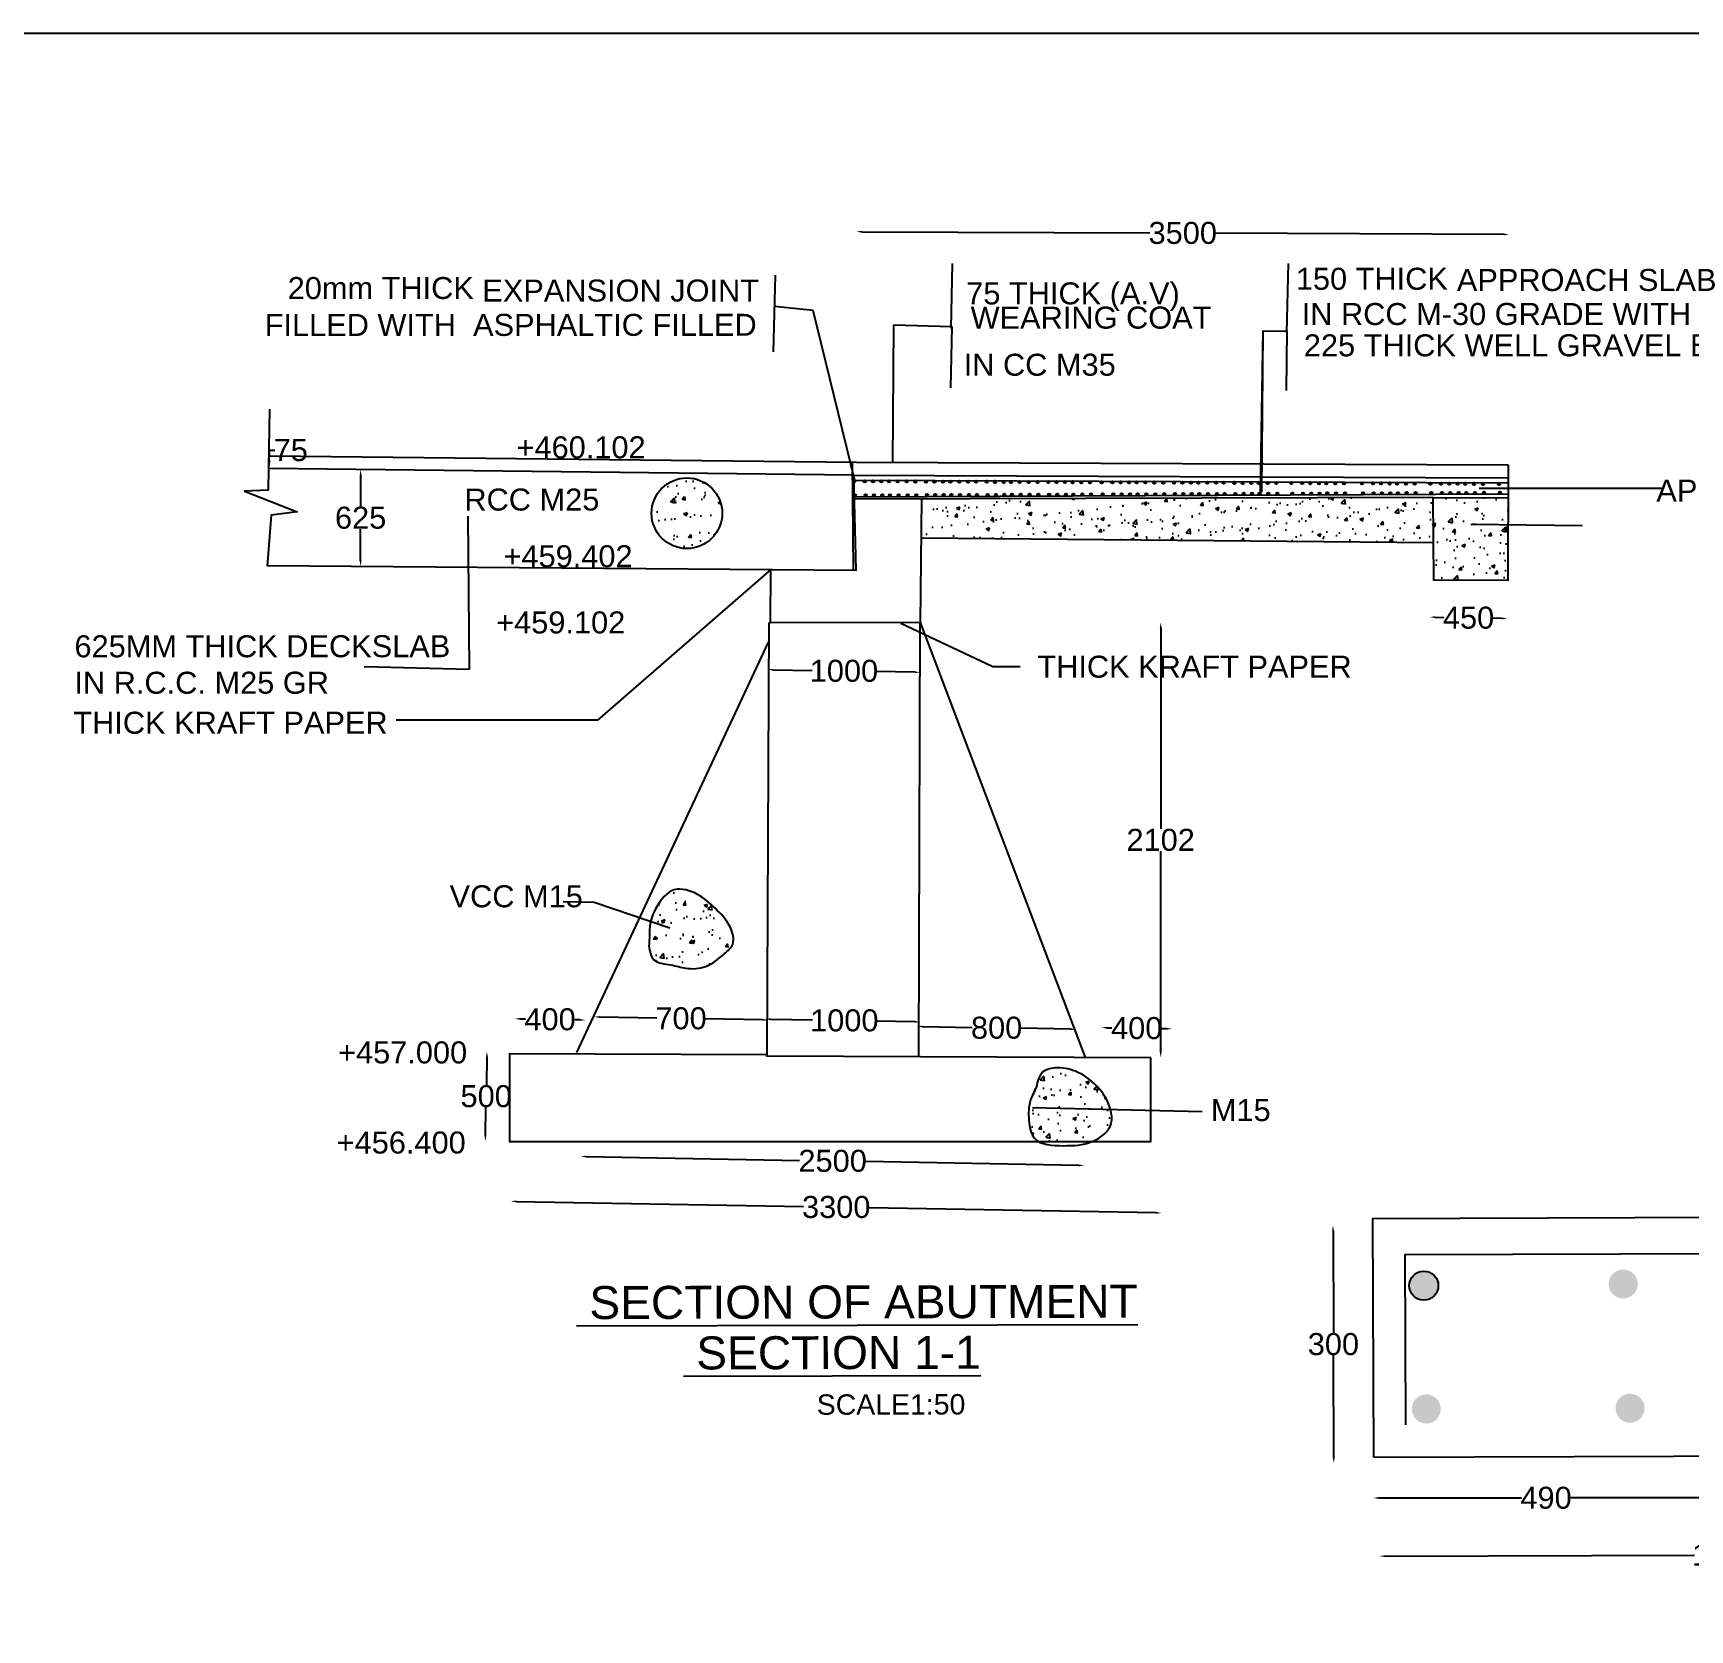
# Model space of a CAD drawing. Header units: inches. Extents: x 297824 to 324224, y -174349 to -157519.
# Drawn here: x 305351 to 312879, y -164774 to -157519 of the extents above; entities that cross this region are included whole.
import ezdxf

# ---------------------------------------------------------------- set-up
doc = ezdxf.new("R2010")
doc.units = ezdxf.units.IN
doc.header["$MEASUREMENT"] = 0
doc.layers.add('DRAWING', color=7, linetype='Continuous')
doc.layers.add('TEXT', color=7, linetype='Continuous')
doc.styles.get("Standard").update_dxf_attribs({"font": 'arial.ttf'})
doc.dimstyles.new('ST100', dxfattribs={"dimtxt": 100, "dimasz": 25, "dimexe": 0, "dimexo": 300, "dimgap": 0.09, "dimtad": 0, "dimtih": 1, "dimtoh": 1, "dimdec": 0, "dimzin": 0, "dimdsep": 46, "dimtxsty": 'Standard', "dimcen": 0, "dimse1": 1, "dimse2": 1, "dimadec": 0, "dimazin": 0, "dimtfac": 1, "dimtdec": 0, "dimtofl": 0, "dimtmove": 0, "dimatfit": 3, "dimfxl": 2000, "dimtolj": 1, "dimtzin": 0, "dimarcsym": 0})

# ---------------------------------------------------------------- blocks, each defined once
blk = doc.blocks.new('*D52')
at = {"layer": 'Defpoints', "color": 0, "ltscale": 0.4, "transparency": 16777216}
for p in [(307539.3, -162005), (307860.6, -162010.8), (307860.7, -162003.3)]:
    blk.add_point(p, dxfattribs=at)
at = {"layer": 'DRAWING', "color": 0, "lineweight": -2, "ltscale": 0.4, "transparency": 16777216}
for p, q in [((307564.4, -161998), (307587.7, -161998.4)), ((307835.7, -162002.9), (307812.5, -162002.5))]:
    blk.add_line(p, q, dxfattribs=at)
at = {"layer": 'DRAWING', "color": 0, "ltscale": 0.4, "transparency": 16777216}
for points in [[(307564.5, -161993.8), (307564.3, -162002.2), (307539.4, -161997.6)], [(307835.8, -161998.7), (307835.6, -162007.1), (307860.7, -162003.3)]]:
    blk.add_solid(points, dxfattribs=at)
at = {"layer": 'DRAWING', "color": 0, "ltscale": 0.4, "transparency": 16777216, "insert": (307700.1, -162000.4), "char_height": 100, "attachment_point": 5}
blk.add_mtext('\\A1;400', dxfattribs=at)
blk = doc.blocks.new('*D53')
at = {"layer": 'Defpoints', "color": 0, "ltscale": 0.4, "transparency": 16777216}
for p in [(310204.8, -162045.1), (310526.1, -162050.9), (310526.2, -162043.4)]:
    blk.add_point(p, dxfattribs=at)
at = {"layer": 'DRAWING', "color": 0, "lineweight": -2, "ltscale": 0.4, "transparency": 16777216}
for p, q in [((310229.9, -162038.1), (310253.1, -162038.5)), ((310501.2, -162043), (310477.9, -162042.5))]:
    blk.add_line(p, q, dxfattribs=at)
at = {"layer": 'DRAWING', "color": 0, "ltscale": 0.4, "transparency": 16777216}
for points in [[(310230, -162033.9), (310229.8, -162042.2), (310204.9, -162037.6)], [(310501.3, -162038.8), (310501.1, -162047.1), (310526.2, -162043.4)]]:
    blk.add_solid(points, dxfattribs=at)
at = {"layer": 'DRAWING', "color": 0, "ltscale": 0.4, "transparency": 16777216, "insert": (310365.5, -162040.5), "char_height": 100, "attachment_point": 5}
blk.add_mtext('\\A1;400', dxfattribs=at)
blk = doc.blocks.new('*D54')
at = {"layer": 'Defpoints', "color": 0, "ltscale": 0.4, "transparency": 16777216}
for p in [(307899.6, -162003.1), (308689.7, -162038.5), (308690.4, -162003.1)]:
    blk.add_point(p, dxfattribs=at)
at = {"layer": 'DRAWING', "color": 0, "lineweight": -2, "ltscale": 0.4, "transparency": 16777216}
for p, q in [((307924.9, -161989.4), (308185.1, -161994)), ((308665.4, -162002.7), (308405.1, -161998))]:
    blk.add_line(p, q, dxfattribs=at)
at = {"layer": 'DRAWING', "color": 0, "ltscale": 0.4, "transparency": 16777216}
for points in [[(307925, -161985.2), (307924.8, -161993.5), (307899.9, -161988.9)], [(308665.4, -161998.5), (308665.3, -162006.9), (308690.4, -162003.1)]]:
    blk.add_solid(points, dxfattribs=at)
at = {"layer": 'DRAWING', "color": 0, "ltscale": 0.4, "transparency": 16777216, "insert": (308295.1, -161996), "char_height": 100, "attachment_point": 5}
blk.add_mtext('\\A1;700', dxfattribs=at)
blk = doc.blocks.new('*D55')
at = {"layer": 'Defpoints', "color": 0, "ltscale": 0.4, "transparency": 16777216}
for p in [(308677.6, -161934.8), (309382.7, -161965.2), (309381.9, -162011.6)]:
    blk.add_point(p, dxfattribs=at)
at = {"layer": 'DRAWING', "color": 0, "lineweight": -2, "ltscale": 0.4, "transparency": 16777216}
for p, q in [((308701.5, -161999.3), (308892.4, -162002.8)), ((309356.9, -162011.1), (309181.4, -162008))]:
    blk.add_line(p, q, dxfattribs=at)
at = {"layer": 'DRAWING', "color": 0, "ltscale": 0.4, "transparency": 16777216}
for points in [[(308701.6, -161995.2), (308701.4, -162003.5), (308676.5, -161998.9)], [(309357, -162007), (309356.8, -162015.3), (309381.9, -162011.6)]]:
    blk.add_solid(points, dxfattribs=at)
at = {"layer": 'DRAWING', "color": 0, "ltscale": 0.4, "transparency": 16777216, "insert": (309036.9, -162005.4), "char_height": 100, "attachment_point": 5}
blk.add_mtext('\\A1;1000', dxfattribs=at)
blk = doc.blocks.new('*D56')
at = {"layer": 'Defpoints', "color": 0, "ltscale": 0.4, "transparency": 16777216}
for p in [(309368, -161996.8), (310090.4, -162045.3), (310091, -162013.4)]:
    blk.add_point(p, dxfattribs=at)
at = {"layer": 'DRAWING', "color": 0, "lineweight": -2, "ltscale": 0.4, "transparency": 16777216}
for p, q in [((309392.3, -162032.7), (309618.4, -162036.8)), ((310065.4, -162044.8), (309839.3, -162040.7))]:
    blk.add_line(p, q, dxfattribs=at)
at = {"layer": 'DRAWING', "color": 0, "ltscale": 0.4, "transparency": 16777216}
for points in [[(309392.4, -162028.5), (309392.2, -162036.9), (309367.3, -162032.3)], [(310065.5, -162040.7), (310065.4, -162049), (310090.4, -162045.3)]]:
    blk.add_solid(points, dxfattribs=at)
at = {"layer": 'DRAWING', "color": 0, "ltscale": 0.4, "transparency": 16777216, "insert": (309728.9, -162038.8), "char_height": 100, "attachment_point": 5}
blk.add_mtext('\\A1;800', dxfattribs=at)
blk = doc.blocks.new('*D57')
at = {"layer": 'Defpoints', "color": 0, "ltscale": 0.4, "transparency": 16777216}
for p in [(307521.4, -162834.7), (310479, -162879.9), (310479.6, -162847.7)]:
    blk.add_point(p, dxfattribs=at)
at = {"layer": 'DRAWING', "color": 0, "lineweight": -2, "ltscale": 0.4, "transparency": 16777216}
for p, q in [((307546.5, -162827.1), (308851.1, -162850.6)), ((310454, -162879.5), (309149.5, -162856))]:
    blk.add_line(p, q, dxfattribs=at)
at = {"layer": 'DRAWING', "color": 0, "ltscale": 0.4, "transparency": 16777216}
for points in [[(307546.6, -162823), (307546.4, -162831.3), (307521.5, -162826.7)], [(310454.1, -162875.3), (310454, -162883.6), (310479, -162879.9)]]:
    blk.add_solid(points, dxfattribs=at)
at = {"layer": 'DRAWING', "color": 0, "ltscale": 0.4, "transparency": 16777216, "insert": (309000.3, -162853.3), "char_height": 100, "attachment_point": 5}
blk.add_mtext('\\A1;3300', dxfattribs=at)
blk = doc.blocks.new('*D58')
at = {"layer": 'Defpoints', "color": 0, "ltscale": 0.4, "transparency": 16777216}
for p in [(307838.3, -162695.5), (310127.3, -162712.5), (310128.2, -162664.2)]:
    blk.add_point(p, dxfattribs=at)
at = {"layer": 'DRAWING', "color": 0, "lineweight": -2, "ltscale": 0.4, "transparency": 16777216}
for p, q in [((307864.6, -162623.5), (308833.8, -162640.9)), ((310103.2, -162663.8), (309134, -162646.3))]:
    blk.add_line(p, q, dxfattribs=at)
at = {"layer": 'DRAWING', "color": 0, "ltscale": 0.4, "transparency": 16777216}
for points in [[(307864.6, -162619.3), (307864.5, -162627.7), (307839.6, -162623)], [(310103.3, -162659.6), (310103.1, -162668), (310128.2, -162664.2)]]:
    blk.add_solid(points, dxfattribs=at)
at = {"layer": 'DRAWING', "color": 0, "ltscale": 0.4, "transparency": 16777216, "insert": (308983.9, -162643.6), "char_height": 100, "attachment_point": 5}
blk.add_mtext('\\A1;2500', dxfattribs=at)
blk = doc.blocks.new('*D59')
at = {"layer": 'Defpoints', "color": 0, "ltscale": 0.4, "transparency": 16777216}
for p in [(307413.3, -162145.9), (307413.3, -162145.9), (307417.3, -162553.8)]:
    blk.add_point(p, dxfattribs=at)
at = {"layer": 'DRAWING', "color": 0, "lineweight": -2, "ltscale": 0.4, "transparency": 16777216}
for p, q in [((307412.9, -162170.9), (307410.6, -162298.6)), ((307406.4, -162528.6), (307408.7, -162400.9))]:
    blk.add_line(p, q, dxfattribs=at)
at = {"layer": 'DRAWING', "color": 0, "ltscale": 0.4, "transparency": 16777216}
for points in [[(307408.7, -162170.8), (307417, -162171), (307413.3, -162145.9)], [(307402.3, -162528.5), (307410.6, -162528.7), (307406, -162553.6)]]:
    blk.add_solid(points, dxfattribs=at)
at = {"layer": 'DRAWING', "color": 0, "ltscale": 0.4, "transparency": 16777216, "insert": (307409.7, -162349.8), "char_height": 100, "attachment_point": 5}
blk.add_mtext('\\A1;500', dxfattribs=at)
blk = doc.blocks.new('*D60')
at = {"layer": 'Defpoints', "color": 0, "ltscale": 0.4, "transparency": 16777216}
for p in [(308690.1, -160311.4), (309384.2, -160308), (309382.2, -160423.5)]:
    blk.add_point(p, dxfattribs=at)
at = {"layer": 'DRAWING', "color": 0, "lineweight": -2, "ltscale": 0.4, "transparency": 16777216}
for p, q in [((308713.3, -160411.4), (308890.7, -160414.6)), ((309357.2, -160423), (309179.8, -160419.8))]:
    blk.add_line(p, q, dxfattribs=at)
at = {"layer": 'DRAWING', "color": 0, "ltscale": 0.4, "transparency": 16777216}
for points in [[(308713.4, -160407.3), (308713.3, -160415.6), (308688.3, -160411)], [(309357.2, -160418.9), (309357.1, -160427.2), (309382.2, -160423.5)]]:
    blk.add_solid(points, dxfattribs=at)
at = {"layer": 'DRAWING', "color": 0, "ltscale": 0.4, "transparency": 16777216, "insert": (309035.3, -160417.2), "char_height": 100, "attachment_point": 5}
blk.add_mtext('\\A1;1000', dxfattribs=at)
blk = doc.blocks.new('*D61')
at = {"layer": 'Defpoints', "color": 0, "ltscale": 0.4, "transparency": 16777216}
for p in [(311697.2, -160131.6), (312049.8, -160178.9), (312050.4, -160141.1)]:
    blk.add_point(p, dxfattribs=at)
at = {"layer": 'DRAWING', "color": 0, "lineweight": -2, "ltscale": 0.4, "transparency": 16777216}
for p, q in [((311721.5, -160173), (311760.7, -160173.7)), ((312024.8, -160178.5), (311985.5, -160177.8))]:
    blk.add_line(p, q, dxfattribs=at)
at = {"layer": 'DRAWING', "color": 0, "ltscale": 0.4, "transparency": 16777216}
for points in [[(311721.6, -160168.8), (311721.4, -160177.2), (311696.5, -160172.6)], [(312024.8, -160174.3), (312024.7, -160182.6), (312049.8, -160178.9)]]:
    blk.add_solid(points, dxfattribs=at)
at = {"layer": 'DRAWING', "color": 0, "ltscale": 0.4, "transparency": 16777216, "insert": (311873.1, -160175.7), "char_height": 100, "attachment_point": 5}
blk.add_mtext('\\A1;450', dxfattribs=at)
blk = doc.blocks.new('*D62')
at = {"layer": 'Defpoints', "color": 0, "ltscale": 0.4, "transparency": 16777216}
for p in [(306422.8, -159493.6), (306425.1, -159439.4), (306425.1, -159439.4)]:
    blk.add_point(p, dxfattribs=at)
at = {"layer": 'DRAWING', "color": 0, "lineweight": -2, "ltscale": 0.4, "transparency": 16777216}
for p, q in [((306425.1, -159439.4), (306425.1, -159414.4)), ((306425.1, -159414.4), (306450.1, -159414.4)), ((306425.1, -159468.6), (306425.1, -159464.4))]:
    blk.add_line(p, q, dxfattribs=at)
at = {"layer": 'DRAWING', "color": 0, "ltscale": 0.4, "transparency": 16777216}
for points in [[(306420.9, -159464.4), (306429.3, -159464.4), (306425.1, -159439.4)], [(306420.9, -159468.6), (306429.3, -159468.6), (306425.1, -159493.6)]]:
    blk.add_solid(points, dxfattribs=at)
at = {"layer": 'DRAWING', "color": 0, "ltscale": 0.4, "transparency": 16777216, "insert": (306521.8, -159414.4), "char_height": 100, "attachment_point": 5}
blk.add_mtext('\\A1;75', dxfattribs=at)
blk = doc.blocks.new('*D63')
at = {"layer": 'Defpoints', "color": 0, "ltscale": 0.4, "transparency": 16777216}
for p in [(306839.3, -159502), (306869, -159502), (306863.9, -159941.1)]:
    blk.add_point(p, dxfattribs=at)
at = {"layer": 'DRAWING', "color": 0, "lineweight": -2, "ltscale": 0.4, "transparency": 16777216}
for p, q in [((306839.3, -159527), (306839.3, -159670.4)), ((306839.3, -159916.1), (306839.3, -159772.7))]:
    blk.add_line(p, q, dxfattribs=at)
at = {"layer": 'DRAWING', "color": 0, "ltscale": 0.4, "transparency": 16777216}
for points in [[(306835.1, -159527), (306843.5, -159527), (306839.3, -159502)], [(306835.1, -159916.1), (306843.5, -159916.1), (306839.3, -159941.1)]]:
    blk.add_solid(points, dxfattribs=at)
at = {"layer": 'DRAWING', "color": 0, "ltscale": 0.4, "transparency": 16777216, "insert": (306839.3, -159721.5), "char_height": 100, "attachment_point": 5}
blk.add_mtext('\\A1;625', dxfattribs=at)
blk = doc.blocks.new('*D64')
at = {"layer": 'Defpoints', "color": 0, "ltscale": 0.4, "transparency": 16777216}
for p in [(309382, -160196.8), (310474.3, -160196.8), (310131.9, -162173.6)]:
    blk.add_point(p, dxfattribs=at)
at = {"layer": 'DRAWING', "color": 0, "lineweight": -2, "ltscale": 0.4, "transparency": 16777216}
for p, q in [((310474.3, -160221.8), (310474.3, -161134)), ((310474.3, -162148.6), (310474.3, -161236.3))]:
    blk.add_line(p, q, dxfattribs=at)
at = {"layer": 'DRAWING', "color": 0, "ltscale": 0.4, "transparency": 16777216}
for points in [[(310470.2, -160221.8), (310478.5, -160221.8), (310474.3, -160196.8)], [(310470.2, -162148.6), (310478.5, -162148.6), (310474.3, -162173.6)]]:
    blk.add_solid(points, dxfattribs=at)
at = {"layer": 'DRAWING', "color": 0, "ltscale": 0.4, "transparency": 16777216, "insert": (310474.3, -161185.2), "char_height": 100, "attachment_point": 5}
blk.add_mtext('\\A1;2102', dxfattribs=at)
blk = doc.blocks.new('*D65')
at = {"layer": 'Defpoints', "color": 0, "ltscale": 0.4, "transparency": 16777216}
for p in [(312058, -158433.8), (312053.6, -159492.8), (309086.7, -159557.3)]:
    blk.add_point(p, dxfattribs=at)
at = {"layer": 'DRAWING', "color": 0, "lineweight": -2, "ltscale": 0.4, "transparency": 16777216}
for p, q in [((309116.5, -158421.4), (310425.5, -158426.9)), ((312033, -158433.7), (310723.9, -158428.1))]:
    blk.add_line(p, q, dxfattribs=at)
at = {"layer": 'DRAWING', "color": 0, "ltscale": 0.4, "transparency": 16777216}
for points in [[(309116.5, -158417.2), (309116.5, -158425.6), (309091.5, -158421.3)], [(312033, -158429.5), (312033, -158437.8), (312058, -158433.8)]]:
    blk.add_solid(points, dxfattribs=at)
at = {"layer": 'DRAWING', "color": 0, "ltscale": 0.4, "transparency": 16777216, "insert": (310574.7, -158427.5), "char_height": 100, "attachment_point": 5}
blk.add_mtext('\\A1;3500', dxfattribs=at)
blk = doc.blocks.new('*D66')
at = {"layer": 'Defpoints', "color": 0, "ltscale": 0.4, "transparency": 16777216}
for p in [(311469.3, -164460), (314618.3, -164417.8), (314618.3, -164428.3)]:
    blk.add_point(p, dxfattribs=at)
at = {"layer": 'DRAWING', "color": 0, "lineweight": -2, "ltscale": 0.4, "transparency": 16777216}
for p, q in [((311494.2, -164439), (312899.2, -164434.2)), ((314593.3, -164428.4), (313188.3, -164433.2))]:
    blk.add_line(p, q, dxfattribs=at)
at = {"layer": 'DRAWING', "color": 0, "ltscale": 0.4, "transparency": 16777216}
for points in [[(311494.2, -164434.9), (311494.2, -164443.2), (311469.2, -164439.1)], [(314593.3, -164424.2), (314593.3, -164432.5), (314618.3, -164428.3)]]:
    blk.add_solid(points, dxfattribs=at)
at = {"layer": 'DRAWING', "color": 0, "ltscale": 0.4, "transparency": 16777216, "insert": (313043.8, -164433.7), "char_height": 100, "attachment_point": 5}
blk.add_mtext('\\A1;1000', dxfattribs=at)
blk = doc.blocks.new('*D67')
at = {"layer": 'Defpoints', "color": 0, "ltscale": 0.4, "transparency": 16777216}
for p in [(311257.3, -162936), (311272.8, -162935.9), (311297.3, -164016.5)]:
    blk.add_point(p, dxfattribs=at)
at = {"layer": 'DRAWING', "color": 0, "lineweight": -2, "ltscale": 0.4, "transparency": 16777216}
for p, q in [((311257.4, -162961), (311259, -163425.1)), ((311260.9, -163991.7), (311259.3, -163527.5))]:
    blk.add_line(p, q, dxfattribs=at)
at = {"layer": 'DRAWING', "color": 0, "ltscale": 0.4, "transparency": 16777216}
for points in [[(311261.5, -162960.9), (311253.2, -162961), (311257.3, -162936)], [(311265.1, -163991.7), (311256.8, -163991.7), (311261, -164016.7)]]:
    blk.add_solid(points, dxfattribs=at)
at = {"layer": 'DRAWING', "color": 0, "ltscale": 0.4, "transparency": 16777216, "insert": (311259.2, -163476.3), "char_height": 100, "attachment_point": 5}
blk.add_mtext('\\A1;300', dxfattribs=at)
blk = doc.blocks.new('*D68')
at = {"layer": 'Defpoints', "color": 0, "ltscale": 0.4, "transparency": 16777216}
for p in [(311440.9, -163990.2), (313009.9, -163984.7), (313009.9, -164174.6)]:
    blk.add_point(p, dxfattribs=at)
at = {"layer": 'DRAWING', "color": 0, "lineweight": -2, "ltscale": 0.4, "transparency": 16777216}
for p, q in [((311465.9, -164174.6), (312113, -164174.6)), ((312984.9, -164174.6), (312337.8, -164174.6))]:
    blk.add_line(p, q, dxfattribs=at)
at = {"layer": 'DRAWING', "color": 0, "ltscale": 0.4, "transparency": 16777216}
for points in [[(311465.9, -164170.4), (311465.9, -164178.8), (311440.9, -164174.6)], [(312984.9, -164170.4), (312984.9, -164178.8), (313009.9, -164174.6)]]:
    blk.add_solid(points, dxfattribs=at)
at = {"layer": 'DRAWING', "color": 0, "ltscale": 0.4, "transparency": 16777216, "insert": (312225.4, -164174.6), "char_height": 100, "attachment_point": 5}
blk.add_mtext('\\A1;490', dxfattribs=at)

msp = doc.modelspace()

# ---------------------------------------------------------------- hatches: boundary and pattern name
at = {"layer": 'DRAWING', "ltscale": 0.4}
h = msp.add_hatch(dxfattribs=at)
h.set_pattern_fill('AR-CONC', color=256, scale=22.852859, angle=-1.03132, style=0)
h.set_pattern_definition([(48.968683, (0, 0), (163.629787, -17.288616), [17.139644, -188.536084]), (353.96868, (0, 0), (-28.60954, 172.44028), [13.711715, -150.82887]), (99.42008, (13.64, -1.44), (135.02036, 155.15156), [14.566456, -160.231016]), (45.15288, (0.82, 45.7), (243.17476, -42.20955), [25.70947, -282.80413]), (95.60428, (21.09, 42.18), (217.56935, 218.7332), [21.84968, -240.34649]), (350.15288, (0.82, 45.7), (217.56918, 218.73337), [20.56757, -226.2433]), (19.968683, (23.47, 33.86), (134.73215, -94.45026), [17.139644, -188.536084]), (324.96868, (23.47, 33.86), (58.57824, 164.68985), [13.711715, -150.82887]), (70.42008, (34.7, 25.99), (193.31044, 70.23944), [14.566456, -160.231016]), (36.468683, (0, 0), (4.147705, 76.013421), [0, -149.000639, 0, -153.114153, 0, -151.400189]), (6.468683, (0, 0), (61.731491, 89.037675), [0, -87.29792, 0, -145.57271, 0, -57.703468]), (326.468683, (-50.954, 0.92), (121.88115, -7.349352), [0, -57.132147, 0, -178.252298, 0, -236.527087]), (316.468683, (-73.8, 1.33), (133.66488, 20.474344), [0, -74.27179, 0, -118.377808, 0, -167.96851])])
h.paths.add_polyline_path([(308482.2, -159700.6, 1), (308161.4, -159700.6, 1)])
for points in [[(309075.6, -159555.2, 1), (309086.4, -159555.2, 1)], [(309124.4, -159555.4, 1), (309135.1, -159555.4, 1)], [(309161.8, -159555.6, 1), (309172.6, -159555.6, 1)], [(309200.3, -159555.7, 1), (309211.1, -159555.7, 1)], [(309234.8, -159555.9, 1), (309245.6, -159555.9, 1)], [(309274.4, -159556, 1), (309285.2, -159556, 1)], [(309314.7, -159556.2, 1), (309325.5, -159556.2, 1)], [(309354.6, -159556.4, 1), (309365.4, -159556.4, 1)], [(309403.4, -159556.6, 1), (309414.2, -159556.6, 1)], [(309440.9, -159556.7, 1), (309451.6, -159556.7, 1)], [(309479.4, -159556.9, 1), (309490.1, -159556.9, 1)], [(309513.8, -159557, 1), (309524.6, -159557, 1)], [(309553.5, -159557.2, 1), (309564.3, -159557.2, 1)], [(309593.7, -159557.4, 1), (309604.5, -159557.4, 1)], [(309630.1, -159557.5, 1), (309640.9, -159557.5, 1)], [(309678.9, -159557.7, 1), (309689.7, -159557.7, 1)], [(309716.4, -159557.9, 1), (309727.2, -159557.9, 1)], [(309754.9, -159558.1, 1), (309765.7, -159558.1, 1)], [(309789.3, -159558.2, 1), (309800.1, -159558.2, 1)], [(309829, -159558.4, 1), (309839.8, -159558.4, 1)], [(309869.2, -159558.5, 1), (309880, -159558.5, 1)], [(309909.4, -159558.7, 1), (309920.1, -159558.7, 1)], [(309958.2, -159558.9, 1), (309968.9, -159558.9, 1)], [(309995.6, -159559.1, 1), (310006.4, -159559.1, 1)], [(310034.1, -159559.2, 1), (310044.9, -159559.2, 1)], [(310068.6, -159559.4, 1), (310079.4, -159559.4, 1)], [(310108.2, -159559.5, 1), (310119, -159559.5, 1)], [(310148.5, -159559.7, 1), (310159.2, -159559.7, 1)], [(310200.8, -159559.9, 1), (310211.6, -159559.9, 1)], [(310249.6, -159560.1, 1), (310260.4, -159560.1, 1)], [(310287.1, -159560.3, 1), (310297.9, -159560.3, 1)], [(310325.6, -159560.5, 1), (310336.4, -159560.5, 1)], [(310360.1, -159560.6, 1), (310370.8, -159560.6, 1)], [(310399.7, -159560.8, 1), (310410.5, -159560.8, 1)], [(310439.9, -159560.9, 1), (310450.7, -159560.9, 1)], [(310481.5, -159561.1, 1), (310492.2, -159561.1, 1)], [(310530.2, -159561.3, 1), (310541, -159561.3, 1)], [(310567.7, -159561.5, 1), (310578.5, -159561.5, 1)], [(310606.2, -159561.6, 1), (310617, -159561.6, 1)], [(310640.7, -159561.8, 1), (310651.5, -159561.8, 1)], [(310680.3, -159561.9, 1), (310691.1, -159561.9, 1)], [(310720.6, -159562.1, 1), (310731.3, -159562.1, 1)], [(310755.5, -159562.3, 1), (310766.3, -159562.3, 1)], [(310804.3, -159562.5, 1), (310815.1, -159562.5, 1)], [(310841.8, -159562.6, 1), (310852.5, -159562.6, 1)], [(310880.3, -159562.8, 1), (310891, -159562.8, 1)], [(310914.7, -159562.9, 1), (310925.5, -159562.9, 1)], [(310954.4, -159563.1, 1), (310965.2, -159563.1, 1)], [(310994.6, -159563.3, 1), (311005.4, -159563.3, 1)], [(311063.1, -159563.6, 1), (311073.8, -159563.6, 1)], [(311111.8, -159563.8, 1), (311122.6, -159563.8, 1)], [(311149.3, -159563.9, 1), (311160.1, -159563.9, 1)], [(311187.8, -159564.1, 1), (311198.6, -159564.1, 1)], [(311222.3, -159564.2, 1), (311233.1, -159564.2, 1)], [(311261.9, -159564.4, 1), (311272.7, -159564.4, 1)], [(311302.2, -159564.6, 1), (311312.9, -159564.6, 1)], [(311384.1, -159564.9, 1), (311394.9, -159564.9, 1)], [(311432.9, -159565.1, 1), (311443.7, -159565.1, 1)], [(311470.3, -159565.3, 1), (311481.1, -159565.3, 1)], [(311508.8, -159565.4, 1), (311519.6, -159565.4, 1)], [(311543.3, -159565.6, 1), (311554.1, -159565.6, 1)], [(311583, -159565.7, 1), (311593.8, -159565.7, 1)], [(311623.2, -159565.9, 1), (311634, -159565.9, 1)], [(311694.2, -159566.2, 1), (311705, -159566.2, 1)], [(311743, -159566.4, 1), (311753.8, -159566.4, 1)], [(311780.5, -159566.6, 1), (311791.2, -159566.6, 1)], [(311819, -159566.7, 1), (311829.7, -159566.7, 1)], [(311853.4, -159566.9, 1), (311864.2, -159566.9, 1)], [(311893.1, -159567, 1), (311903.9, -159567, 1)], [(311933.3, -159567.2, 1), (311944.1, -159567.2, 1)], [(312005.9, -159567.5, 1), (312016.7, -159567.5, 1)], [(309079.7, -159619.9, 1), (309090.5, -159619.9, 1)], [(309128.5, -159619.7, 1), (309139.3, -159619.7, 1)], [(309166, -159619.5, 1), (309176.7, -159619.5, 1)], [(309204.5, -159619.4, 1), (309215.2, -159619.4, 1)], [(309238.9, -159619.2, 1), (309249.7, -159619.2, 1)], [(309278.6, -159619, 1), (309289.4, -159619, 1)], [(309318.8, -159618.9, 1), (309329.6, -159618.9, 1)], [(309358.7, -159618.7, 1), (309369.5, -159618.7, 1)], [(309407.5, -159618.5, 1), (309418.3, -159618.5, 1)], [(309445, -159618.3, 1), (309455.8, -159618.3, 1)], [(309483.5, -159618.2, 1), (309494.3, -159618.2, 1)], [(309518, -159618, 1), (309528.7, -159618, 1)], [(309557.6, -159617.9, 1), (309568.4, -159617.9, 1)], [(309597.8, -159617.7, 1), (309608.6, -159617.7, 1)], [(309634.2, -159617.6, 1), (309645, -159617.6, 1)], [(309683, -159617.3, 1), (309693.8, -159617.3, 1)], [(309720.5, -159617.2, 1), (309731.3, -159617.2, 1)], [(309759, -159617, 1), (309769.8, -159617, 1)], [(309793.5, -159616.9, 1), (309804.3, -159616.9, 1)], [(309833.1, -159616.7, 1), (309843.9, -159616.7, 1)], [(309873.3, -159616.5, 1), (309884.1, -159616.5, 1)], [(309913.5, -159616.4, 1), (309924.3, -159616.4, 1)], [(309962.3, -159616.2, 1), (309973.1, -159616.2, 1)], [(309999.8, -159616, 1), (310010.5, -159616, 1)], [(310038.3, -159615.9, 1), (310049, -159615.9, 1)], [(310072.7, -159615.7, 1), (310083.5, -159615.7, 1)], [(310112.4, -159615.5, 1), (310123.2, -159615.5, 1)], [(310152.6, -159615.4, 1), (310163.4, -159615.4, 1)], [(310204.9, -159615.2, 1), (310215.7, -159615.2, 1)], [(310253.7, -159614.9, 1), (310264.5, -159614.9, 1)], [(310291.2, -159614.8, 1), (310302, -159614.8, 1)], [(310329.7, -159614.6, 1), (310340.5, -159614.6, 1)], [(310364.2, -159614.5, 1), (310375, -159614.5, 1)], [(310403.8, -159614.3, 1), (310414.6, -159614.3, 1)], [(310444.1, -159614.1, 1), (310454.8, -159614.1, 1)], [(310485.6, -159614, 1), (310496.4, -159614, 1)], [(310534.4, -159613.8, 1), (310545.2, -159613.8, 1)], [(310571.8, -159613.6, 1), (310582.6, -159613.6, 1)], [(310610.3, -159613.4, 1), (310621.1, -159613.4, 1)], [(310644.8, -159613.3, 1), (310655.6, -159613.3, 1)], [(310684.5, -159613.1, 1), (310695.2, -159613.1, 1)], [(310724.7, -159613, 1), (310735.5, -159613, 1)], [(310759.6, -159612.8, 1), (310770.4, -159612.8, 1)], [(310808.4, -159612.6, 1), (310819.2, -159612.6, 1)], [(310845.9, -159612.5, 1), (310856.7, -159612.5, 1)], [(310884.4, -159612.3, 1), (310895.2, -159612.3, 1)], [(310918.9, -159612.2, 1), (310929.6, -159612.2, 1)], [(310958.5, -159612, 1), (310969.3, -159612, 1)], [(310998.7, -159611.8, 1), (311009.5, -159611.8, 1)], [(311067.2, -159611.5, 1), (311078, -159611.5, 1)], [(311116, -159611.3, 1), (311126.8, -159611.3, 1)], [(311153.4, -159611.2, 1), (311164.2, -159611.2, 1)], [(311191.9, -159611, 1), (311202.7, -159611, 1)], [(311226.4, -159610.9, 1), (311237.2, -159610.9, 1)], [(311266.1, -159610.7, 1), (311276.9, -159610.7, 1)], [(311306.3, -159610.5, 1), (311317.1, -159610.5, 1)], [(311388.2, -159610.2, 1), (311399, -159610.2, 1)], [(311437, -159610, 1), (311447.8, -159610, 1)], [(311474.5, -159609.8, 1), (311485.3, -159609.8, 1)], [(311513, -159609.7, 1), (311523.8, -159609.7, 1)], [(311547.5, -159609.5, 1), (311558.2, -159609.5, 1)], [(311587.1, -159609.3, 1), (311597.9, -159609.3, 1)], [(311627.3, -159609.2, 1), (311638.1, -159609.2, 1)], [(311698.3, -159608.9, 1), (311709.1, -159608.9, 1)], [(311747.1, -159608.7, 1), (311757.9, -159608.7, 1)], [(311784.6, -159608.5, 1), (311795.4, -159608.5, 1)], [(311823.1, -159608.3, 1), (311833.9, -159608.3, 1)], [(311857.6, -159608.2, 1), (311868.4, -159608.2, 1)], [(311897.2, -159608, 1), (311908, -159608, 1)], [(311937.4, -159607.9, 1), (311948.2, -159607.9, 1)], [(312010.1, -159607.6, 1), (312020.9, -159607.6, 1)], [(311603.7, -163210.3, 1), (311735.7, -163209.8, 1)], [(312510, -163202.6, 1), (312642, -163202.2, 1)], [(311615.1, -163770.5, 1), (311747.1, -163770, 1)], [(312541.2, -163767.3, 1), (312673.2, -163766.8, 1)]]:
    msp.add_hatch(color=256, dxfattribs=at).paths.add_polyline_path(points)
h = msp.add_hatch(dxfattribs=at)
h.set_pattern_fill('AR-CONC', color=256, scale=22.852859, angle=-1.03132, style=0)
h.set_pattern_definition([(48.9686826, (-1986709.65, 1091780.7), (163.6297865, -17.288616), [17.139644, -188.536084]), (353.9686826, (-1986709.65, 1091780.7), (-28.609543, 172.44028), [13.711715, -150.828867]), (99.4200826, (-1986696.01, 1091779.27), (135.020363, 155.151558), [14.566456, -160.231016]), (45.1528826, (-1986708.83, 1091826.4), (243.174755, -42.209545), [25.709466, -282.804126]), (95.604283, (-1986688.56, 1091822.89), (217.569352, 218.733202), [21.849684, -240.346486]), (350.152883, (-1986708.83, 1091826.4), (217.56918, 218.733372), [20.567573, -226.2433]), (19.9686826, (-1986686.18, 1091814.57), (134.732149, -94.4502586), [17.139644, -188.536084]), (324.9686826, (-1986686.18, 1091814.57), (58.578237, 164.689849), [13.711715, -150.828867]), (70.4200826, (-1986674.95, 1091806.7), (193.310438, 70.239439), [14.566456, -160.231016]), (36.4686826, (-1986709.65, 1091780.707), (4.1477054, 76.0134214), [0, -149.0006385, 0, -153.114153, 0, -151.4001887]), (6.4686826, (-1986709.65, 1091780.71), (61.731491, 89.037675), [0, -87.29792, 0, -145.5727097, 0, -57.703468]), (326.4686826, (-1986760.6, 1091781.624), (121.8811505, -7.3493517), [0, -57.1321467, 0, -178.2522976, 0, -236.5270872]), (316.4686826, (-1986783.45, 1091782.04), (133.66488, 20.4743443), [0, -74.2717907, 0, -118.377808, 0, -167.968511])])
h.paths.add_polyline_path([(311712, -159629), (309388.2, -159635.7), (309386.2, -159811.6), (311713.5, -159833.7)])
h.paths.add_polyline_path([(312053, -159630.4), (311712, -159629), (311714.7, -160004.3), (312051.4, -160005.8)])
h = msp.add_hatch(dxfattribs=at)
h.set_pattern_fill('AR-CONC', color=256, scale=22.852859, angle=-1.03132, style=0)
h.set_pattern_definition([(48.9686826, (-1986708.05, 1092257.26), (163.6297865, -17.288616), [17.139644, -188.536084]), (353.9686826, (-1986708.05, 1092257.26), (-28.609543, 172.44028), [13.711715, -150.828867]), (99.4200826, (-1986694.42, 1092255.82), (135.020363, 155.151558), [14.566456, -160.231016]), (45.1528826, (-1986707.23, 1092302.96), (243.174755, -42.209545), [25.709466, -282.804126]), (95.604283, (-1986686.96, 1092299.44), (217.569352, 218.733202), [21.849684, -240.346486]), (350.152883, (-1986707.23, 1092302.96), (217.56918, 218.733372), [20.567573, -226.2433]), (19.9686826, (-1986684.59, 1092291.12), (134.732149, -94.4502586), [17.139644, -188.536084]), (324.9686826, (-1986684.59, 1092291.12), (58.578237, 164.689849), [13.711715, -150.828867]), (70.4200826, (-1986673.36, 1092283.25), (193.310438, 70.239439), [14.566456, -160.231016]), (36.4686826, (-1986708.05, 1092257.26), (4.1477054, 76.0134214), [0, -149.0006385, 0, -153.114153, 0, -151.4001887]), (6.4686826, (-1986708.05, 1092257.26), (61.731491, 89.037675), [0, -87.29792, 0, -145.5727097, 0, -57.703468]), (326.4686826, (-1986759.006, 1092258.18), (121.8811505, -7.3493517), [0, -57.1321467, 0, -178.2522976, 0, -236.5270872]), (316.4686826, (-1986781.85, 1092258.59), (133.66488, 20.4743443), [0, -74.2717907, 0, -118.377808, 0, -167.968511])])
edge = h.paths.add_edge_path()
edge.add_spline(control_points=[(308149.3, -161666.2), (308150.5, -161642.8), (308151.7, -161618.4), (308152.6, -161556.2), (308178.8, -161485.9), (308257.6, -161390.2), (308374.9, -161426), (308452.5, -161496.3), (308519.2, -161564.3), (308544.9, -161656.8), (308479.3, -161713.1), (308415.8, -161767.9), (308321.4, -161773.6), (308248.7, -161748.4), (308162, -161745.1), (308153.3, -161690.6), (308149.3, -161665.9)], knot_values=[0, 0, 0, 0, 9.224861, 9.632907, 24.481384, 38.483783, 52.586892, 66.031643, 80.235564, 90.583282, 98.266746, 111.748398, 123.556355, 132.72899, 143.333379, 152.145928, 152.145928, 152.145928, 152.145928], degree=3, periodic=0)
edge = h.paths.add_edge_path()
edge.add_spline(control_points=[(310162.8, -162555.5), (310201.1, -162539.6), (310260.8, -162495.1), (310247, -162393.4), (310198.3, -162307.7), (310109.3, -162237.7), (310016.3, -162214.7), (309926.9, -162230.4), (309915, -162281.9), (309908.7, -162309.2), (309899, -162327.9), (309874.7, -162375), (309871.6, -162455), (309885.8, -162530.3), (309912.1, -162551.4), (309919.1, -162555.5)], knot_values=[117.419163, 117.419163, 117.419163, 117.419163, 133.196228, 141.526086, 155.235749, 171.642931, 184.14378, 193.041906, 203.097286, 203.097286, 203.097286, 211.29311, 223.691106, 234.697473, 238.105545, 238.105545, 238.105545, 238.105545], degree=3, periodic=0)
edge.add_line((309919.1, -162555.5), (310162.8, -162555.5))

# ---------------------------------------------------------------- linework, layer by layer
msp.add_lwpolyline([(297824.2, -157519.2), (324223.9, -157519.2), (324223.9, -174349.4), (297824.2, -174349.4)], close=True, dxfattribs=at)
for points in [[(311047.6, -158879.6), (311055.6, -158565.4)], [(308714.7, -158966.9), (308723.8, -158618.5)], [(310928, -159605.9), (310939.8, -158872), (311028.2, -158872.9), (311047, -158871.8), (311043.9, -159143.2)], [(309072.4, -159468.1), (309077.6, -159959.7)], [(309078, -159603.7), (309078.6, -159544.1)], [(309078.6, -159549.8), (312051.1, -159562.3)], [(309082.7, -159625.3), (312055.2, -159612.8)]]:
    msp.add_lwpolyline(points, dxfattribs=at)
at = {"layer": 'DRAWING'}
for points in [[(306422.8, -159493.6), (306427.6, -159227.8)], [(306414.8, -159937.3), (309090.3, -159959.8), (309080.5, -159527.8), (306420.9, -159496.7), (306419.1, -159595.3), (306311.2, -159599.8), (306551, -159693.9), (306433.4, -159709), (306414.7, -159941.7)], [(306425.1, -159439.4), (309091.9, -159468.4), (312053.6, -159480.3)], [(312053.6, -159480.3), (312051.4, -160005.8), (311714.7, -160004.3), (311712, -159629), (312053, -159630.4)], [(309076.2, -159527.8), (312048.9, -159540.3)], [(309388.2, -159635.7), (309382, -160196.8), (308700.9, -160198.5), (308703, -159956.6)], [(311712, -159629), (309082.9, -159636.6)], [(309386.2, -159811.6), (311713.5, -159833.7)], [(308693.6, -160196.8), (308684.4, -162162.1), (307516, -162156.8), (307515.6, -162555.5), (310429.4, -162555.4), (310429.5, -162175)], [(309375.3, -162170.1), (309382, -160196.8)], [(309382, -160196.8), (310131.9, -162173.6)], [(307821, -162151.2), (308693.2, -160286.5)], [(310429.5, -162175), (308684.4, -162166.8), (308684.4, -162162.1)], [(311446.7, -163990.1), (314619, -163979.2), (314615.2, -162894.8), (311437.1, -162905.8), (311440.9, -163990.2)]]:
    msp.add_lwpolyline(points, dxfattribs=at)
at = {"layer": 'DRAWING', "ltscale": 0.4}
msp.add_lwpolyline([(311588.5, -163842.8), (311585.9, -163068.9), (314520.4, -163058.8), (314522.9, -163801.5), (314523.1, -163832.7), (313029.4, -163837.8, -0.414214), (313009.4, -163817.9), (313006.8, -163084, -0.414214), (313026.8, -163063.9), (313127.4, -163063.6, -0.414214), (313147.4, -163083.5), (313150, -163837.4)], format="xyb", dxfattribs=at)
for centre, radius in [((308321.8, -159700.6), 160.4), ((309081, -159555.2), 5.39), ((309129.7, -159555.4), 5.39), ((309167.2, -159555.6), 5.39), ((309205.7, -159555.7), 5.39), ((309240.2, -159555.9), 5.39), ((309279.8, -159556), 5.39), ((309320.1, -159556.2), 5.39), ((309360, -159556.4), 5.39), ((309408.8, -159556.6), 5.39), ((309446.2, -159556.7), 5.39), ((309484.7, -159556.9), 5.39), ((309519.2, -159557), 5.39), ((309558.9, -159557.2), 5.39), ((309599.1, -159557.4), 5.39), ((309635.5, -159557.5), 5.39), ((309684.3, -159557.7), 5.39), ((309721.8, -159557.9), 5.39), ((309760.3, -159558.1), 5.39), ((309794.7, -159558.2), 5.39), ((309834.4, -159558.4), 5.39), ((309874.6, -159558.5), 5.39), ((309914.8, -159558.7), 5.39), ((309963.5, -159558.9), 5.39), ((310001, -159559.1), 5.39), ((310039.5, -159559.2), 5.39), ((310074, -159559.4), 5.39), ((310113.6, -159559.5), 5.39), ((310153.9, -159559.7), 5.39), ((310206.2, -159559.9), 5.39), ((310255, -159560.1), 5.39), ((310292.5, -159560.3), 5.39), ((310331, -159560.5), 5.39), ((310365.4, -159560.6), 5.39), ((310405.1, -159560.8), 5.39), ((310445.3, -159560.9), 5.39), ((310486.8, -159561.1), 5.39), ((310535.6, -159561.3), 5.39), ((310573.1, -159561.5), 5.39), ((310611.6, -159561.6), 5.39), ((310646.1, -159561.8), 5.39), ((310685.7, -159561.9), 5.39), ((310725.9, -159562.1), 5.39), ((310760.9, -159562.3), 5.39), ((310809.7, -159562.5), 5.39), ((310847.2, -159562.6), 5.39), ((310885.6, -159562.8), 5.39), ((310920.1, -159562.9), 5.39), ((310959.8, -159563.1), 5.39), ((311000, -159563.3), 5.39), ((311068.4, -159563.6), 5.39), ((311117.2, -159563.8), 5.39), ((311154.7, -159563.9), 5.39), ((311193.2, -159564.1), 5.39), ((311227.7, -159564.2), 5.39), ((311267.3, -159564.4), 5.39), ((311307.5, -159564.6), 5.39), ((311389.5, -159564.9), 5.39), ((311438.3, -159565.1), 5.39), ((311475.7, -159565.3), 5.39), ((311514.2, -159565.4), 5.39), ((311548.7, -159565.6), 5.39), ((311588.4, -159565.7), 5.39), ((311628.6, -159565.9), 5.39), ((311699.6, -159566.2), 5.39), ((311748.4, -159566.4), 5.39), ((311785.9, -159566.6), 5.39), ((311824.4, -159566.7), 5.39), ((311858.8, -159566.9), 5.39), ((311898.5, -159567), 5.39), ((311938.7, -159567.2), 5.39), ((312011.3, -159567.5), 5.39), ((309085.1, -159619.9), 5.39), ((309133.9, -159619.7), 5.39), ((309171.4, -159619.5), 5.39), ((309209.8, -159619.4), 5.39), ((309244.3, -159619.2), 5.39), ((309284, -159619), 5.39), ((309324.2, -159618.9), 5.39), ((309364.1, -159618.7), 5.39), ((309412.9, -159618.5), 5.39), ((309450.4, -159618.3), 5.39), ((309488.9, -159618.2), 5.39), ((309523.3, -159618), 5.39), ((309563, -159617.9), 5.39), ((309603.2, -159617.7), 5.39), ((309639.6, -159617.6), 5.39), ((309688.4, -159617.3), 5.39), ((309725.9, -159617.2), 5.39), ((309764.4, -159617), 5.39), ((309798.9, -159616.9), 5.39), ((309838.5, -159616.7), 5.39), ((309878.7, -159616.5), 5.39), ((309918.9, -159616.4), 5.39), ((309967.7, -159616.2), 5.39), ((310005.1, -159616), 5.39), ((310043.6, -159615.9), 5.39), ((310078.1, -159615.7), 5.39), ((310117.8, -159615.5), 5.39), ((310158, -159615.4), 5.39), ((310210.3, -159615.2), 5.39), ((310259.1, -159614.9), 5.39), ((310296.6, -159614.8), 5.39), ((310335.1, -159614.6), 5.39), ((310369.6, -159614.5), 5.39), ((310409.2, -159614.3), 5.39), ((310449.4, -159614.1), 5.39), ((310491, -159614), 5.39), ((310539.8, -159613.8), 5.39), ((310577.2, -159613.6), 5.39), ((310615.7, -159613.4), 5.39), ((310650.2, -159613.3), 5.39), ((310689.9, -159613.1), 5.39), ((310730.1, -159613), 5.39), ((310765, -159612.8), 5.39), ((310813.8, -159612.6), 5.39), ((310851.3, -159612.5), 5.39), ((310889.8, -159612.3), 5.39), ((310924.3, -159612.2), 5.39), ((310963.9, -159612), 5.39), ((311004.1, -159611.8), 5.39), ((311072.6, -159611.5), 5.39), ((311121.4, -159611.3), 5.39), ((311158.8, -159611.2), 5.39), ((311197.3, -159611), 5.39), ((311231.8, -159610.9), 5.39), ((311271.5, -159610.7), 5.39), ((311311.7, -159610.5), 5.39), ((311393.6, -159610.2), 5.39), ((311442.4, -159610), 5.39), ((311479.9, -159609.8), 5.39), ((311518.4, -159609.7), 5.39), ((311552.8, -159609.5), 5.39), ((311592.5, -159609.3), 5.39), ((311632.7, -159609.2), 5.39), ((311703.7, -159608.9), 5.39), ((311752.5, -159608.7), 5.39), ((311790, -159608.5), 5.39), ((311828.5, -159608.3), 5.39), ((311863, -159608.2), 5.39), ((311902.6, -159608), 5.39), ((311942.8, -159607.9), 5.39), ((312015.5, -159607.6), 5.39), ((311669.7, -163210), 66)]:
    msp.add_circle(centre, radius, dxfattribs=at)
for points in [[(308149.3, -161665.9), (308171.5, -161729.3), (308248.9, -161752.5), (308317.1, -161767.7), (308406.7, -161760), (308491.8, -161702.4), (308529.9, -161658), (308518.1, -161580.1), (308450.4, -161495.7), (308369.8, -161432.5), (308264.3, -161412), (308186.8, -161485.2), (308152.1, -161592.9), (308152.1, -161596), (308149.3, -161666.2)], [(309908.7, -162309.2), (309939.4, -162239.1), (310004.6, -162220.6), (310097.7, -162240.9), (310196.6, -162317.3), (310246.1, -162409.3), (310249.9, -162472.6), (310162.8, -162555.5), (310032.8, -162574.1), (309900.7, -162540.3), (309875.6, -162460.3), (309883.2, -162366.2), (309908.7, -162309.2)]]:
    msp.add_spline(points, degree=3, dxfattribs=at)

# ---------------------------------------------------------------- texts
at = {"layer": 'DRAWING', "color": 7}
for s, p in [(' 150 THICK', (311049.6, -158685.4)), (' APPROACH SLAB', (311781.1, -158690.9)), ('  20mm THICK', (306430.3, -158727.6)), (' EXPANSION JOINT', (307353.4, -158739)), (' 75 THICK (A.V)', (309552, -158751.8)), (' IN RCC M-30 GRADE WITH', (311076.3, -158845.6)), (' FILLED WITH  ASPHALTIC FILLED', (306364.6, -158895.2)), (' WEARING COAT', (309572, -158862.1)), (' 225 THICK WELL GRAVEL BASE AT OMC', (311086.1, -158987.8)), (' IN CC M35', (309540.6, -159076)), (' +460.102', (307508.9, -159451.2)), ('APPROACH SLAB', (312726.5, -159647.8)), ('RCC M25', (307310.8, -159688.5)), (' +459.402', (307449.7, -159946)), (' +459.102', (307416.4, -160246.9)), ('625MM THICK DECKSLAB', (305539.2, -160355.2)), (' THICK KRAFT PAPER', (309875.3, -160448)), (' IN R.C.C. M25 GR', (305500.2, -160520.9)), ('THICK KRAFT PAPER', (305534.1, -160702.5)), (' VCC M15', (307204.7, -161491)), ('+457.000', (306736.9, -162200.5)), ('M15', (310702.4, -162462.6)), ('+456.400', (306730.5, -162609.9))]:
    msp.add_text(s, height=100, rotation=0.01749, dxfattribs=at).set_placement(p)
at = {"layer": 'TEXT'}
for s, height, p in [('%%U SECTION OF ABUTMENT', 150, (307820.7, -163362.2)), ('%%U SECTION 1-1', 150, (308306.4, -163591.1)), (' SCALE1:50', 92.53, (308875.8, -163797))]:
    msp.add_text(s, height=height, rotation=0.1412, dxfattribs=at).set_placement(p)

# ---------------------------------------------------------------- dimensions: what is measured, and where the dimension line sits
at = {"layer": 'DRAWING', "ltscale": 0.4}
for base, p1, p2, angle, text, picture, middle in [((312058, -158433.8), (309086.7, -159557.3), (312053.6, -159492.8), 359.75908, '3500', '*D65', (310574.7, -158427.5)), ((306425.1, -159439.4), (306422.8, -159493.6), (306425.1, -159439.4), 90, '75', '*D62', (306521.8, -159414.4)), ((306839.3, -159502), (306863.9, -159941.1), (306869, -159502), 90, '625', '*D63', (306839.3, -159721.5)), ((312049.8, -160178.9), (311697.2, -160131.6), (312050.4, -160141.1), 358.96868, '450', '*D61', (311873.1, -160175.7)), ((310474.3, -160196.8), (310131.9, -162173.6), (309382, -160196.8), 90, '2102', '*D64', (310474.3, -161185.2)), ((309382.2, -160423.5), (308690.1, -160311.4), (309384.2, -160308), 358.96868, '1000', '*D60', (309035.3, -160417.2)), ((307860.7, -162003.3), (307539.3, -162005), (307860.6, -162010.8), 358.96868, '400', '*D52', (307700.1, -162000.4)), ((308690.4, -162003.1), (307899.6, -162003.1), (308689.7, -162038.5), 358.96868, '700', '*D54', (308295.1, -161996)), ((310090.4, -162045.3), (309368, -161996.8), (310091, -162013.4), 358.96868, '800', '*D56', (309728.9, -162038.8)), ((310526.2, -162043.4), (310204.8, -162045.1), (310526.1, -162050.9), 358.96868, '400', '*D53', (310365.5, -162040.5)), ((307413.3, -162145.9), (307417.3, -162553.8), (307413.3, -162145.9), 88.96868, '500', '*D59', (307409.7, -162349.8)), ((310128.2, -162664.2), (307838.3, -162695.5), (310127.3, -162712.5), 358.96868, '2500', '*D58', (308983.9, -162643.6)), ((310479, -162879.9), (307521.4, -162834.7), (310479.6, -162847.7), 358.96868, '3300', '*D57', (309000.3, -162853.3)), ((311257.3, -162936), (311297.3, -164016.5), (311272.8, -162935.9), 90.1975, '300', '*D67', (311259.2, -163476.3)), ((314618.3, -164428.3), (311469.3, -164460), (314618.3, -164417.8), 0.1975, '1000', '*D66', (313043.8, -164433.7))]:
    dim = msp.add_linear_dim(base=base, p1=p1, p2=p2, angle=angle, text=text, dimstyle='ST100', dxfattribs=at)
    dim.commit()
    dim.dimension.update_dxf_attribs({"geometry": picture, "text_midpoint": middle})
dim = msp.add_linear_dim(base=(309381.9, -162011.6), p1=(308677.6, -161934.8), p2=(309382.7, -161965.2), angle=358.96868, text='1000', dimstyle='ST100', dxfattribs=at)
dim.commit()
dim.dimension.update_dxf_attribs({"geometry": '*D55', "text_midpoint": (309036.9, -162005.4), "dimtype": 160})
dim = msp.add_linear_dim(base=(313009.9, -164174.6), p1=(311440.9, -163990.2), p2=(313009.9, -163984.7), text='490', dimstyle='ST100', dxfattribs=at)
dim.commit()
dim.dimension.update_dxf_attribs({"geometry": '*D68', "text_midpoint": (312225.4, -164174.6)})

# ---------------------------------------------------------------- leaders
for points in [[(309522.5, -158859.8), (309527.8, -158565.9)], [(309087, -159557.3), (308896.1, -158779.2), (308720.1, -158761.1)], [(309256.7, -159473.4), (309261.6, -158844.1), (309525.9, -158851.5)], [(309525, -158852.8), (309520, -159130.4)], [(310933.4, -159604.8), (310939.8, -158872), (311047, -158873.3)], [(311922, -159587), (312749.8, -159587)], [(307326.1, -159713.3), (307333.2, -160411), (306856, -160398.5)], [(311883.5, -159749.6), (312388.9, -159755.9)], [(308703, -159956.6), (307915.6, -160640.3), (307000.5, -160640.3)], [(309293.8, -160199.6), (309711.7, -160397.4), (309836.6, -160396.5)], [(308244.5, -161585.9), (307900.9, -161468.6), (307760.3, -161466)], [(309892.5, -162400.7), (310662.7, -162419.4)]]:
    msp.add_leader(points, dimstyle='ST100', override={"dimgap": 0.09, "dimtad": 0}, dxfattribs=at)

doc.saveas('drawing.dxf')
